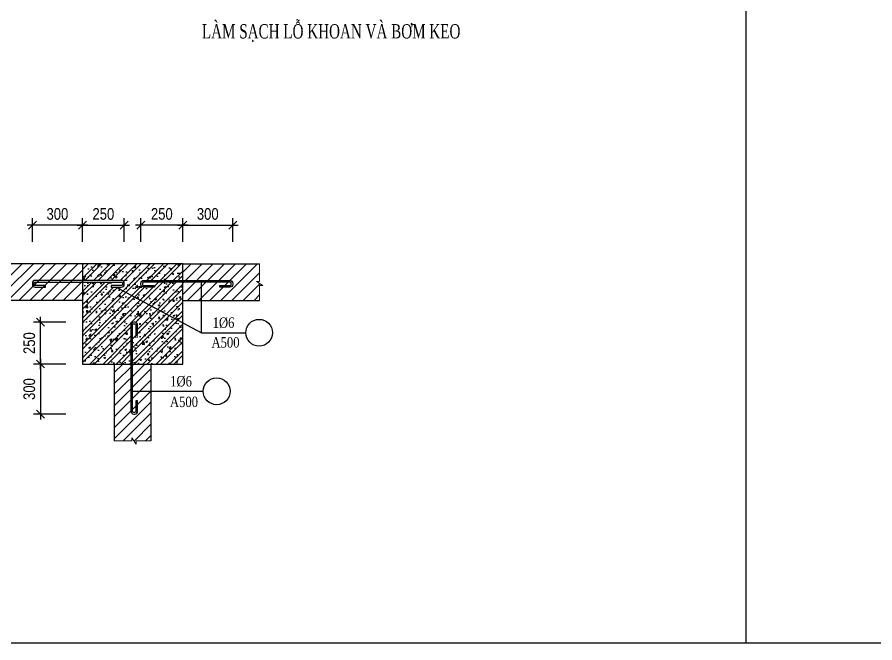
# Model space of a CAD drawing. Header units: millimetres. Extents: x -205508 to -110432, y 549193 to 571297.
# Drawn here: x -178414 to -174373, y 558925 to 561873 of the extents above; entities that cross this region are included whole.
import ezdxf

# ---------------------------------------------------------------- set-up
doc = ezdxf.new("R2010")
doc.units = ezdxf.units.MM
doc.header["$LTSCALE"] = 25
doc.header["$MEASUREMENT"] = 0
doc.header["$PDSIZE"] = 50
doc.linetypes.add('CENTER', pattern=[2, 1.25, -0.25, 0.25, -0.25])
for name, color, linetype in [('1', 1, 'Continuous'), ('2', 2, 'Continuous'), ('7', 7, 'CENTER'), ('8', 8, 'Continuous'), ('9', 9, 'Continuous')]:
    doc.layers.add(name, color=color, linetype=linetype)
doc.layers.add('DCE_MCZiCZac', color=250, linetype='Continuous', lineweight=13)
doc.layers.add('NETKHUAT', color=8, linetype='Continuous', lineweight=15)
doc.styles.add('Simplex- GCC', font='arial.ttf', dxfattribs={"width": 0.8})
doc.styles.add('TEXT', font='vntimeh.shx', dxfattribs={"width": 0.8})
doc.dimstyles.new('ISO-25', dxfattribs={"dimscale": 25, "dimtxt": 2.2, "dimasz": 1.5, "dimexe": 1.3, "dimexo": 1, "dimgap": 1, "dimtad": 1, "dimdec": 0, "dimtxsty": 'Simplex- GCC', "dimblk": 'OBLIQUE', "dimcen": 2.5, "dimdle": 1, "dimclrd": 8, "dimclre": 8, "dimclrt": 7, "dimadec": 0, "dimazin": 0, "dimtfac": 1, "dimtdec": 0, "dimtix": 1, "dimtmove": 0, "dimatfit": 3, "dimfxl": 5, "dimfxlon": 1, "dimarcsym": 0})

# ---------------------------------------------------------------- blocks, each defined once
blk = doc.blocks.new('_Oblique')
at = {"color": 4, "linetype": 'ByBlock', "lineweight": -2}
blk.add_line((-0.5, -0.5), (0.5, 0.5), dxfattribs=at)
blk = doc.blocks.new('*D746')
at = {"layer": 'DCE_MCZiCZac', "color": 8, "lineweight": -2, "ltscale": 20, "transparency": 16777216}
for p, q in [((-177634.2, 560814.5), (-177634.2, 560925.4)), ((-177398.1, 560814.5), (-177398.1, 560925.4)), ((-177659.2, 560892.9), (-177373.1, 560892.9))]:
    blk.add_line(p, q, dxfattribs=at)
at = {"layer": 'Defpoints', "color": 0, "ltscale": 20, "transparency": 16777216}
for p in [(-177398.1, 560892.9), (-177634.2, 560789.5), (-177398.1, 560789.5)]:
    blk.add_point(p, dxfattribs=at)
at = {"layer": 'DCE_MCZiCZac', "color": 8, "lineweight": -2, "ltscale": 20, "transparency": 16777216, "xscale": 37.5, "yscale": 37.5, "zscale": 37.5, "rotation": 180}
blk.add_blockref('_Oblique', (-177634.2, 560892.9), dxfattribs=at)
at = {"layer": 'DCE_MCZiCZac', "color": 8, "lineweight": -2, "ltscale": 20, "transparency": 16777216, "xscale": 37.5, "yscale": 37.5, "zscale": 37.5}
blk.add_blockref('_Oblique', (-177398.1, 560892.9), dxfattribs=at)
at = {"layer": 'DCE_MCZiCZac', "color": 7, "ltscale": 20, "transparency": 16777216, "insert": (-177516.2, 560945.4), "char_height": 55, "attachment_point": 5, "style": 'Simplex- GCC'}
blk.add_mtext('300', dxfattribs=at)
blk = doc.blocks.new('*D747')
at = {"layer": 'DCE_MCZiCZac', "color": 8, "lineweight": -2, "ltscale": 20, "transparency": 16777216}
for p, q in [((-177831, 560814.5), (-177831, 560925.4)), ((-177634.2, 560814.5), (-177634.2, 560925.4)), ((-177609.2, 560892.9), (-177856, 560892.9))]:
    blk.add_line(p, q, dxfattribs=at)
at = {"layer": 'Defpoints', "color": 0, "ltscale": 20, "transparency": 16777216}
for p in [(-177831, 560892.9), (-177831, 560789.5), (-177634.2, 560789.5)]:
    blk.add_point(p, dxfattribs=at)
at = {"layer": 'DCE_MCZiCZac', "color": 8, "lineweight": -2, "ltscale": 20, "transparency": 16777216, "xscale": 37.5, "yscale": 37.5, "zscale": 37.5, "rotation": 180}
blk.add_blockref('_Oblique', (-177831, 560892.9), dxfattribs=at)
at = {"layer": 'DCE_MCZiCZac', "color": 8, "lineweight": -2, "ltscale": 20, "transparency": 16777216, "xscale": 37.5, "yscale": 37.5, "zscale": 37.5}
blk.add_blockref('_Oblique', (-177634.2, 560892.9), dxfattribs=at)
at = {"layer": 'DCE_MCZiCZac', "color": 7, "ltscale": 20, "transparency": 16777216, "insert": (-177732.6, 560945.4), "char_height": 55, "attachment_point": 5, "style": 'Simplex- GCC'}
blk.add_mtext('250', dxfattribs=at)
blk = doc.blocks.new('*D748')
at = {"layer": 'DCE_MCZiCZac', "color": 8, "lineweight": -2, "ltscale": 20, "transparency": 16777216}
for p, q in [((-178342.5, 560814.5), (-178342.5, 560925.4)), ((-178106.4, 560814.5), (-178106.4, 560925.4)), ((-178081.4, 560892.9), (-178367.5, 560892.9))]:
    blk.add_line(p, q, dxfattribs=at)
at = {"layer": 'Defpoints', "color": 0, "ltscale": 20, "transparency": 16777216}
for p in [(-178342.5, 560892.9), (-178342.5, 560789.5), (-178106.4, 560789.5)]:
    blk.add_point(p, dxfattribs=at)
at = {"layer": 'DCE_MCZiCZac', "color": 8, "lineweight": -2, "ltscale": 20, "transparency": 16777216, "xscale": 37.5, "yscale": 37.5, "zscale": 37.5, "rotation": 180}
blk.add_blockref('_Oblique', (-178342.5, 560892.9), dxfattribs=at)
at = {"layer": 'DCE_MCZiCZac', "color": 8, "lineweight": -2, "ltscale": 20, "transparency": 16777216, "xscale": 37.5, "yscale": 37.5, "zscale": 37.5}
blk.add_blockref('_Oblique', (-178106.4, 560892.9), dxfattribs=at)
at = {"layer": 'DCE_MCZiCZac', "color": 7, "ltscale": 20, "transparency": 16777216, "insert": (-178224.5, 560945.4), "char_height": 55, "attachment_point": 5, "style": 'Simplex- GCC'}
blk.add_mtext('300', dxfattribs=at)
blk = doc.blocks.new('*D749')
at = {"layer": 'DCE_MCZiCZac', "color": 8, "lineweight": -2, "ltscale": 20, "transparency": 16777216}
for p, q in [((-178106.4, 560814.5), (-178106.4, 560925.4)), ((-177909.7, 560814.5), (-177909.7, 560925.4)), ((-178131.4, 560892.9), (-177884.7, 560892.9))]:
    blk.add_line(p, q, dxfattribs=at)
at = {"layer": 'Defpoints', "color": 0, "ltscale": 20, "transparency": 16777216}
for p in [(-177909.7, 560892.9), (-178106.4, 560789.5), (-177909.7, 560789.5)]:
    blk.add_point(p, dxfattribs=at)
at = {"layer": 'DCE_MCZiCZac', "color": 8, "lineweight": -2, "ltscale": 20, "transparency": 16777216, "xscale": 37.5, "yscale": 37.5, "zscale": 37.5, "rotation": 180}
blk.add_blockref('_Oblique', (-178106.4, 560892.9), dxfattribs=at)
at = {"layer": 'DCE_MCZiCZac', "color": 8, "lineweight": -2, "ltscale": 20, "transparency": 16777216, "xscale": 37.5, "yscale": 37.5, "zscale": 37.5}
blk.add_blockref('_Oblique', (-177909.7, 560892.9), dxfattribs=at)
at = {"layer": 'DCE_MCZiCZac', "color": 7, "ltscale": 20, "transparency": 16777216, "insert": (-178008.1, 560945.4), "char_height": 55, "attachment_point": 5, "style": 'Simplex- GCC'}
blk.add_mtext('250', dxfattribs=at)
blk = doc.blocks.new('*D750')
at = {"layer": 'DCE_MCZiCZac', "color": 8, "lineweight": -2, "ltscale": 20, "transparency": 16777216}
for p, q in [((-178304.5, 560263.6), (-178304.5, 559977.5)), ((-178185.5, 560238.6), (-178337, 560238.6)), ((-178185.5, 560002.5), (-178337, 560002.5))]:
    blk.add_line(p, q, dxfattribs=at)
at = {"layer": 'Defpoints', "color": 0, "ltscale": 20, "transparency": 16777216}
for p in [(-178160.5, 560238.6), (-178304.5, 560002.5), (-178160.5, 560002.5)]:
    blk.add_point(p, dxfattribs=at)
at = {"layer": 'DCE_MCZiCZac', "color": 8, "lineweight": -2, "ltscale": 20, "transparency": 16777216, "xscale": 37.5, "yscale": 37.5, "zscale": 37.5}
for p, rotation in [((-178304.5, 560238.6), 90), ((-178304.5, 560002.5), 270)]:
    blk.add_blockref('_Oblique', p, dxfattribs=dict(at, rotation=rotation))
at = {"layer": 'DCE_MCZiCZac', "color": 7, "ltscale": 20, "transparency": 16777216, "insert": (-178357, 560120.6), "char_height": 55, "attachment_point": 5, "rotation": 90, "style": 'Simplex- GCC'}
blk.add_mtext('300', dxfattribs=at)
blk = doc.blocks.new('*D751')
at = {"layer": 'DCE_MCZiCZac', "color": 8, "lineweight": -2, "ltscale": 20, "transparency": 16777216}
for p, q in [((-178185.5, 560435.4), (-178337, 560435.4)), ((-178304.5, 560213.6), (-178304.5, 560460.4)), ((-178185.5, 560238.6), (-178337, 560238.6))]:
    blk.add_line(p, q, dxfattribs=at)
at = {"layer": 'Defpoints', "color": 0, "ltscale": 20, "transparency": 16777216}
for p in [(-178304.5, 560435.4), (-178160.5, 560435.4), (-178160.5, 560238.6)]:
    blk.add_point(p, dxfattribs=at)
at = {"layer": 'DCE_MCZiCZac', "color": 8, "lineweight": -2, "ltscale": 20, "transparency": 16777216, "xscale": 37.5, "yscale": 37.5, "zscale": 37.5}
for p, rotation in [((-178304.5, 560435.4), 90), ((-178304.5, 560238.6), 270)]:
    blk.add_blockref('_Oblique', p, dxfattribs=dict(at, rotation=rotation))
at = {"layer": 'DCE_MCZiCZac', "color": 7, "ltscale": 20, "transparency": 16777216, "insert": (-178357, 560337), "char_height": 55, "attachment_point": 5, "rotation": 90, "style": 'Simplex- GCC'}
blk.add_mtext('250', dxfattribs=at)

msp = doc.modelspace()

# ---------------------------------------------------------------- hatches: boundary and pattern name
at = {"layer": '8', "linetype": 'ByBlock'}
h = msp.add_hatch(dxfattribs=at)
h.set_pattern_fill('ANSI31', color=256, scale=295.124793, style=0)
h.set_pattern_definition([(45, (-263750.487, 605830.275), (-26.085593, 26.085593), [])])
h.paths.add_polyline_path([(-178468.9, 560710.8), (-178468.9, 560627.5), (-178454.1, 560627.5), (-178483.7, 560607.8), (-178468.9, 560607.8), (-178468.9, 560537.7), (-178106.4, 560537.7), (-178106.4, 560710.8)])
h = msp.add_hatch(dxfattribs=at)
h.set_pattern_fill('BTCT', color=256, scale=11.804992, style=0)
h.set_pattern_definition([(50, (-264843.07, 605377.36), (84.672505, -7.407884), [8.853744, -97.39118]), (355, (-264843.07, 605377.36), (-16.37958, 88.79622), [7.082995, -77.912945]), (100.4514, (-264836.01, 605376.74), (68.292985, 81.38828), [7.524524, -82.76977]), (46.1842, (-264843.07, 605400.97), (125.98772, -19.53951), [13.28062, -146.08677]), (96.6356, (-264832.57, 605399.34), (110.33686, 114.99453), [11.28679, -124.15463]), (351.1842, (-264843.07, 605400.97), (110.33677, 114.99462), [10.6245, -116.86942]), (21, (-264831.265, 605395.064), (70.46483, -47.529127), [8.853744, -97.39118]), (326, (-264831.265, 605395.06), (28.723355, 85.6039), [7.082995, -77.912945]), (71.4514, (-264825.39, 605391.1), (99.18821, 38.0747), [7.524524, -82.76977]), (37.5, (-264843.07, 605377.357), (1.43547, 39.298092), [0, -76.968546, 0, -79.093445, 0, -78.20807]), (7.5, (-264843.07, 605377.357), (31.055337, 46.56027), [0, -45.095068, 0, -75.197797, 0, -29.807604]), (327.5, (-264869.395, 605377.357), (63.017694, -2.662601), [0, -29.51248, 0, -92.078935, 0, -122.181664]), (317.5, (-264881.2, 605377.357), (68.84508, 11.817385), [0, -38.366223, 0, -61.149857, 0, -86.76669]), (45, (-264843.07, 605377.357), (-31.302711, 31.302711), []), (45, (-264822.2, 605377.357), (-31.302711, 31.302711), [])])
h.paths.add_polyline_path([(-177971.2, 560600.4), (-177971.2, 560624.5), (-178106.4, 560624.5), (-178106.4, 560238.6), (-177878.5, 560238.6), (-177878.5, 560421.7, -0.414214), (-177864.7, 560435.5), (-177846.5, 560435.5), (-177846.5, 560373.8), (-177870.6, 560373.8), (-177870.6, 560238.6), (-177634.2, 560238.6), (-177634.2, 560433.5), (-177947.3, 560600.4)])
h.paths.add_polyline_path([(-177909.5, 560618.6), (-177909.5, 560600.4), (-177947.3, 560600.4), (-177634.2, 560433.5), (-177634.2, 560624.5), (-177769.4, 560624.5), (-177769.4, 560600.4), (-177817.4, 560600.4, -0.414214), (-177831.1, 560614.2), (-177831.1, 560632.4), (-177634.2, 560632.4), (-177634.2, 560710.8), (-178106.4, 560710.8), (-178106.4, 560632.4), (-177923.3, 560632.4, -0.414214)])
h = msp.add_hatch(dxfattribs=at)
h.set_pattern_fill('ANSI31', color=256, scale=295.124793, angle=90, style=0)
h.set_pattern_definition([(45, (-140025.112, 476251.603), (26.085593, -26.085593), [])])
h.paths.add_polyline_path([(-177271.8, 560710.8), (-177271.8, 560627.5), (-177286.5, 560627.5), (-177257, 560607.8), (-177271.8, 560607.8), (-177271.8, 560537.7), (-177634.2, 560537.7), (-177634.2, 560710.8)])
h = msp.add_hatch(dxfattribs=at)
h.set_pattern_fill('ANSI31', color=256, scale=295.124793, angle=180, style=0)
h.set_pattern_definition([(225, (-93497.693, 522629.49), (26.085593, -26.085593), [])])
h.paths.add_polyline_path([(-177956.9, 559876.1), (-177873.6, 559876.1), (-177873.6, 559890.9), (-177853.9, 559861.4), (-177853.9, 559876.1), (-177783.8, 559876.1), (-177783.8, 560238.6), (-177956.9, 560238.6)])

# ---------------------------------------------------------------- linework, layer by layer
at = {"linetype": 'ByBlock'}
for p, q in [((-178106.4, 560710.8), (-178468.9, 560710.8)), ((-177634.2, 560710.8), (-177271.8, 560710.8)), ((-178106.4, 560537.7), (-178468.9, 560537.7)), ((-177634.2, 560537.7), (-177271.8, 560537.7)), ((-177956.9, 560238.6), (-177956.9, 559876.1)), ((-177783.8, 560238.6), (-177783.8, 559876.1))]:
    msp.add_line(p, q, dxfattribs=at)
at = {"layer": '1', "color": 6}
for points in [[(-177923.3, 560624.5, -0.414214), (-177917.4, 560618.6), (-177917.4, 560614.2, -0.414214), (-177923.3, 560608.3), (-177971.2, 560608.3), (-177971.2, 560600.4), (-177923.3, 560600.4, 0.414214), (-177909.5, 560614.2), (-177909.5, 560618.6, 0.414214), (-177923.3, 560632.4), (-178328.6, 560632.4, 0.414214), (-178342.4, 560618.6), (-178342.4, 560614.2, 0.414214), (-178328.6, 560600.4), (-178280.7, 560600.4), (-178280.7, 560608.3), (-178328.6, 560608.3, -0.414214), (-178334.5, 560614.2), (-178334.5, 560618.6, -0.414214), (-178328.6, 560624.5)], [(-177817.4, 560624.5, 0.414214), (-177823.3, 560618.6), (-177823.3, 560614.2, 0.414214), (-177817.4, 560608.3), (-177769.4, 560608.3), (-177769.4, 560600.4), (-177817.4, 560600.4, -0.414214), (-177831.1, 560614.2), (-177831.1, 560618.6, -0.414214), (-177817.4, 560632.4), (-177412.1, 560632.4, -0.414214), (-177398.3, 560618.6), (-177398.3, 560614.2, -0.414214), (-177412.1, 560600.4), (-177460, 560600.4), (-177460, 560608.3), (-177412.1, 560608.3, 0.414214), (-177406.2, 560614.2), (-177406.2, 560618.6, 0.414214), (-177412.1, 560624.5)], [(-177870.6, 560421.7, -0.414214), (-177864.7, 560427.6), (-177860.3, 560427.6, -0.414214), (-177854.4, 560421.7), (-177854.4, 560373.8), (-177846.5, 560373.8), (-177846.5, 560421.7, 0.414214), (-177860.3, 560435.5), (-177864.7, 560435.5, 0.414214), (-177878.5, 560421.7), (-177878.5, 560016.5, 0.414214), (-177864.7, 560002.7), (-177860.3, 560002.7, 0.414214), (-177846.5, 560016.5), (-177846.5, 560064.4), (-177854.4, 560064.4), (-177854.4, 560016.5, -0.414214), (-177860.3, 560010.6), (-177864.7, 560010.6, -0.414214), (-177870.6, 560016.5)]]:
    msp.add_lwpolyline(points, format="xyb", close=True, dxfattribs=at)
at = {"layer": '7', "linetype": 'ByBlock'}
msp.add_lwpolyline([(-178106.4, 560238.6), (-177634.2, 560238.6), (-177634.2, 560710.8), (-178106.4, 560710.8)], close=True, dxfattribs=at)
at = {"layer": '9', "linetype": 'ByBlock'}
for p, q in [((-177947.3, 560600.4), (-177544.9, 560385.9)), ((-177544.9, 560385.9), (-177544.9, 560624.5))]:
    msp.add_line(p, q, dxfattribs=at)
at = {"layer": '9', "color": 9, "linetype": 'Continuous'}
for p, q in [((-177544.9, 560385.9), (-177337.2, 560385.9)), ((-177870.6, 560110), (-177537.3, 560110))]:
    msp.add_line(p, q, dxfattribs=at)
at = {"layer": '9', "linetype": 'ByBlock'}
for centre in [(-177274.1, 560385.9), (-177474.2, 560110)]:
    msp.add_circle(centre, 63.1, dxfattribs=at)
at = {"layer": 'Defpoints'}
msp.add_lwpolyline([(-170249.4, 570555.2), (-186159.5, 570555.2), (-186159.5, 558924.8), (-170249.4, 558924.8)], close=True, dxfattribs=at)
msp.add_lwpolyline([(-174981.8, 570555.2), (-174981.8, 558924.8)], dxfattribs=at)
at = {"layer": 'NETKHUAT'}
for points in [[(-177271.8, 560537.7), (-177271.8, 560607.8), (-177257, 560607.8), (-177286.5, 560627.5), (-177271.8, 560627.5), (-177271.8, 560710.8)], [(-177783.8, 559876.1), (-177853.9, 559876.1), (-177853.9, 559861.4), (-177873.6, 559890.9), (-177873.6, 559876.1), (-177956.9, 559876.1)]]:
    msp.add_lwpolyline(points, dxfattribs=at)

# ---------------------------------------------------------------- texts
at = {"layer": '2', "style": 'TEXT'}
for s, height, width, p in [('lµm s¹ch lç khoan vµ b¬m keo', 67.312, 0.7, (-177543.7, 561772.5)), ('1%%C6', 49.19, 0.8, (-177493.1, 560408.9)), ('a500', 49.19, 0.8, (-177498.5, 560316)), ('1%%C6', 49.19, 0.8, (-177693.1, 560133)), ('a500', 49.19, 0.8, (-177694.2, 560035.7))]:
    msp.add_text(s, height=height, dxfattribs=dict(at, width=width)).set_placement(p)

# ---------------------------------------------------------------- dimensions: what is measured, and where the dimension line sits
at = {"layer": 'DCE_MCZiCZac', "ltscale": 20}
for p1, p2, distance, text, picture, middle in [((-178106.4, 560789.5), (-178342.5, 560789.5), -103.4, '300', '*D748', (-178224.5, 560945.4)), ((-178106.4, 560789.5), (-177909.7, 560789.5), 103.4, '250', '*D749', (-178008.1, 560945.4)), ((-177634.2, 560789.5), (-177831, 560789.5), -103.4, '250', '*D747', (-177732.6, 560945.4)), ((-177634.2, 560789.5), (-177398.1, 560789.5), 103.4, '300', '*D746', (-177516.2, 560945.4)), ((-178160.5, 560238.6), (-178160.5, 560435.4), 143.9, '250', '*D751', (-178357, 560337)), ((-178160.5, 560238.6), (-178160.5, 560002.5), -143.9, '300', '*D750', (-178357, 560120.6))]:
    dim = msp.add_aligned_dim(p1=p1, p2=p2, distance=distance, text=text, dimstyle='ISO-25', dxfattribs=at)
    dim.commit()
    dim.dimension.update_dxf_attribs({"geometry": picture, "text_midpoint": middle})

doc.saveas('drawing.dxf')
